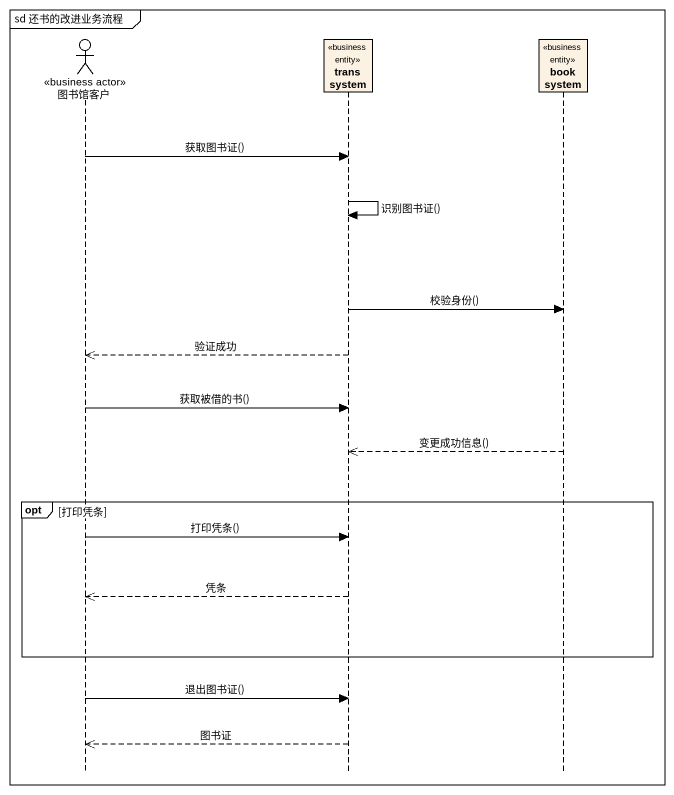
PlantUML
@startuml
mainframe sd 还书的改进业务流程
hide footbox
actor 图书馆客户 <<business actor>>
participant "trans system" as trans_system <<business entity>>
participant "book system" as book_system <<business entity>>

图书馆客户 -> trans_system : 获取图书证()
trans_system -> trans_system : 识别图书证()
trans_system -> book_system : 校验身份()
trans_system -->> 图书馆客户 : 验证成功
图书馆客户 -> trans_system : 获取被借的书()
book_system -->> trans_system : 变更成功信息()
opt 打印凭条
  图书馆客户 -> trans_system : 打印凭条()
  trans_system -->> 图书馆客户 : 凭条
end
图书馆客户 -> trans_system : 退出图书证()
trans_system -->> 图书馆客户 : 图书证
@enduml
